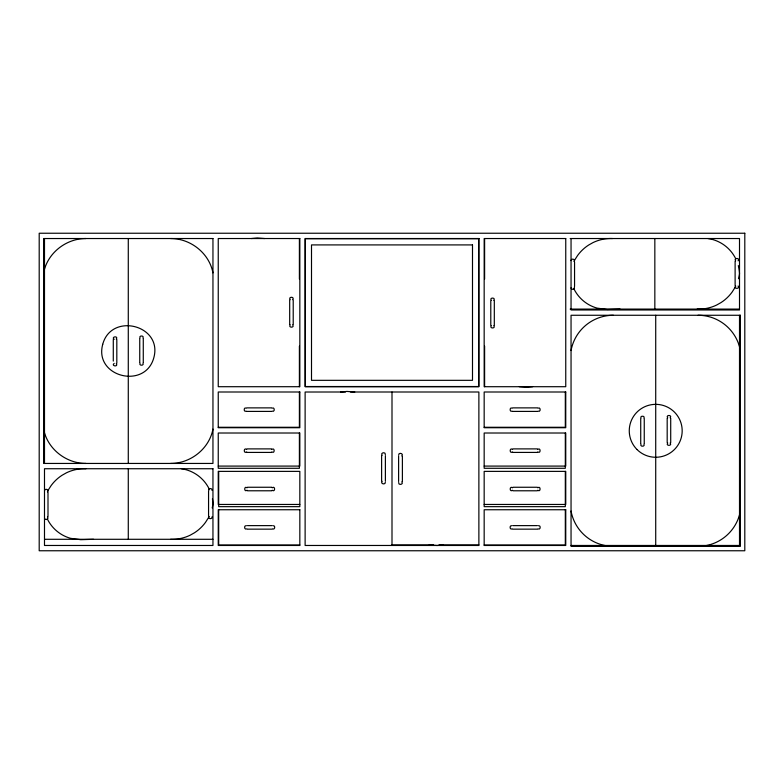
<?xml version="1.0" encoding="UTF-8"?>
<svg xmlns="http://www.w3.org/2000/svg" width="784" height="784" viewBox="0 0 784 784"><rect width="100%" height="100%" fill="white"/><g stroke="black" fill="none" stroke-linecap="round" stroke-linejoin="round"><path stroke-width="1.18" d="M212.033 490.372C212.65 487.619 207.407 488.187 208.799 490.735M571.026 260.582C571.115 258.112 575.623 259.053 574.319 261.337M385.326 454.612C385.944 451.388 379.76 452.78 382.171 455.318M398.674 482.542C398.056 485.766 404.23 484.375 401.829 481.846M43.61 272.871C47.324 253.144 66.042 238.463 85.946 238.532M212.954 429.103C209.24 448.83 190.522 463.511 170.618 463.442M44.531 490.392C45.256 488.02 49.451 489.931 47.481 491.852M208.799 516.489C207.407 519.037 212.65 519.606 212.033 516.852M644.017 418.333C645.487 415.461 639.489 415.461 640.959 418.333M640.959 444.087C639.489 446.958 645.487 446.958 644.017 444.087M143.041 338.061C144.491 335.258 138.533 335.258 139.983 338.061M139.983 363.129C138.533 365.932 144.491 365.932 143.041 363.129M292.697 299.655C295.205 296.47 287.699 296.47 290.207 299.655M290.207 324.782C287.699 327.967 295.205 327.967 292.697 324.782M493.793 300.458C496.301 297.273 488.795 297.273 491.303 300.458M491.303 325.585C488.795 328.77 496.301 328.77 493.793 325.585M738.126 260.847C740.635 257.662 733.128 257.662 735.637 260.847M735.637 285.974C733.128 289.159 740.635 289.159 738.126 285.974M670.193 417.843C672.701 414.658 665.195 414.658 667.703 417.843M667.703 442.97C665.195 446.155 672.701 446.155 670.193 442.97M116.297 339.149C118.815 335.591 110.652 336.581 114.17 339.384M382.161 481.347C379.76 483.875 385.944 485.267 385.326 482.042M401.839 455.916C404.23 453.387 398.056 452.005 398.674 455.22M246.656 451.898C243.471 454.406 243.471 446.9 246.656 449.408M271.783 449.408C274.968 446.9 274.968 454.406 271.783 451.898M247.097 490.265C243.912 492.773 243.912 485.267 247.097 487.775M272.224 487.775C275.409 485.267 275.409 492.773 272.224 490.265M512.579 451.898C509.394 454.406 509.394 446.9 512.579 449.408M537.706 449.408C540.891 446.9 540.891 454.406 537.706 451.898M512.579 490.265C509.394 492.773 509.394 485.267 512.579 487.775M537.706 487.775C540.891 485.267 540.891 492.773 537.706 490.265M114.17 363.374C110.652 366.167 118.815 367.167 116.297 363.609M246.343 411.169C243.471 412.639 243.471 406.641 246.343 408.111M272.097 408.111C274.968 406.641 274.968 412.639 272.097 411.169M246.784 528.916C244.236 530.307 243.667 525.064 246.421 525.682M512.266 411.169C509.394 412.639 509.394 406.641 512.266 408.111M538.02 408.111C540.891 406.641 540.891 412.639 538.02 411.169M512.266 528.916C509.718 530.307 509.149 525.064 511.903 525.682M272.901 525.682C275.654 525.064 275.086 530.307 272.538 528.916M538.383 525.682C541.136 525.064 540.568 530.307 538.02 528.916M251.38 238.532L257.309 237.964L264.629 238.532M532.62 386.708L526.691 387.276L519.371 386.708M340.589 392.02L346.94 391.432L354.78 392.02M443.411 544.909L437.06 545.497L429.22 544.909M620.085 309.092L607.335 309.494L597.094 308.122A36.917 36.917 0 0 1 573.898 288.796M93.531 539.294L80.781 539.696L70.54 538.324A36.917 36.917 0 0 1 47.344 518.998M570.164 238.532L739.508 238.532L739.508 309.974L571.046 309.974L571.046 238.532M570.164 309.092L739.508 309.092M345.499 392L305.123 392.02L305.123 545.468L478.877 545.468L478.877 392L350.399 392M246.999 407.876L271.44 407.876M512.922 407.876L537.363 407.876M246.999 411.404L271.44 411.404M512.922 411.404L537.363 411.404M218.246 427.28L299.39 427.28L299.39 392M484.169 427.28L565.313 427.28L565.313 392M246.999 448.889L271.44 448.889M512.922 448.889L537.363 448.889M246.999 452.417L271.44 452.417M512.922 452.417L537.363 452.417M218.246 466.088L299.831 466.088L299.831 433.013L218.246 433.013L218.246 468.293L299.39 468.293L299.39 433.013M484.169 466.088L565.754 466.088L565.754 433.013L484.169 433.013L484.169 468.293L565.313 468.293L565.313 433.013M247.44 487.256L271.881 487.256M512.922 487.256L537.363 487.256M247.44 490.784L271.881 490.784M512.922 490.784L537.363 490.784M299.831 504.455L218.246 504.455L218.246 471.38L299.831 471.38L299.831 506.66L218.687 506.66L218.687 471.38M484.169 504.455L565.754 504.455L565.754 471.38L484.169 471.38L484.169 506.66L565.313 506.66L565.313 471.38M247.44 525.623L271.881 525.623M512.922 525.623L537.363 525.623M247.44 529.151L271.881 529.151M512.922 529.151L537.363 529.151M44.825 539.294L212.954 539.294M392 544.909L433.023 544.909M439.06 544.909L478.877 544.909M299.831 545.027L218.687 545.027L218.687 509.747M484.169 545.027L565.313 545.027L565.313 509.747M571.046 545.468L739.508 545.468L739.508 315.266M429.769 544.557L433.17 544.772M170.618 238.532C190.522 238.463 209.24 253.144 212.954 272.871M85.946 463.442C66.042 463.511 47.324 448.83 43.61 429.103M707.883 238.532L712.578 239.502A36.917 36.917 0 0 1 735.774 258.828M181.329 468.734L186.024 469.704A36.917 36.917 0 0 1 209.22 489.03M47.481 516.979C49.451 518.89 45.256 520.801 44.531 518.44M574.319 287.091C575.623 289.365 571.115 290.315 571.026 287.846M735.118 261.19L735.118 285.631M670.712 418.186L670.712 442.627M667.184 418.186L667.184 442.627M655.718 315.266L655.718 546.35M654.836 238.532L654.836 309.092M644.252 418.989L644.252 443.43M640.724 418.989L640.724 443.43M574.554 261.993L574.554 286.434M494.312 300.801L494.312 325.242M490.784 300.801L490.784 325.242M484.61 238.532L484.61 279.104M484.61 346.136L484.61 386.708M402.388 456.278L402.388 481.494M398.615 456.278L398.615 481.494M392 392.02L392 545.468M385.385 455.671L385.385 480.984M381.612 455.671L381.612 480.984M299.39 238.532L299.39 279.104M299.39 346.136L299.39 386.708M293.216 299.998L293.216 324.439M289.688 299.998L289.688 324.439M208.564 491.392L208.564 515.833M143.276 338.698L143.276 362.492M139.748 338.698L139.748 362.492M128.282 238.532L128.282 463.442M128.282 468.734L128.282 539.294M116.816 339.482L116.816 363.276M113.288 339.482L113.288 361.091M48 492.195L48 516.636M44.492 238.532L44.492 463.442M212.19 507.963A41.16 41.16 0 0 0 212.954 504.014A36.917 36.917 0 0 0 212.415 498.859M209.083 516.45A41.16 41.16 0 0 1 208.152 518.234L205.428 522.467A41.16 41.16 0 0 1 194.51 532.757L190.12 535.227A41.16 41.16 0 0 1 170.618 539.294M47.481 491.578A41.16 41.16 0 0 1 48.412 489.794L51.136 485.561A41.16 41.16 0 0 1 62.054 475.271L66.444 472.801A41.16 41.16 0 0 1 85.946 468.734M738.489 278.732A41.16 41.16 0 0 0 739.508 273.812A36.917 36.917 0 0 0 738.303 265.619M735.637 286.248A41.16 41.16 0 0 1 734.706 288.032L731.982 292.265A41.16 41.16 0 0 1 721.064 302.555L716.674 305.025A41.16 41.16 0 0 1 697.172 309.092M574.035 261.376A41.16 41.16 0 0 1 574.966 259.592L577.69 255.359A41.16 41.16 0 0 1 588.608 245.069L592.998 242.599A41.16 41.16 0 0 1 612.5 238.532M613.382 546.35A43.042 43.042 0 0 1 571.046 511.07M571.046 350.546A43.042 43.042 0 0 1 613.382 315.266M698.054 315.266A43.042 43.042 0 0 1 740.39 350.546M740.39 511.07A43.042 43.042 0 0 1 698.054 546.35M102.724 344.323C93.796 376.937 145.265 389.834 153.84 357.651C162.768 325.037 111.299 312.14 102.724 344.323M744.8 233.24L39.2 233.24L39.2 550.76L744.8 550.76L744.8 233.24M212.954 238.532L43.61 238.532L43.61 463.442L212.954 463.442L212.954 238.532M299.831 238.532L218.246 238.532L218.246 386.708L299.831 386.708L299.831 238.532M478.877 238.532L305.123 238.532L305.123 386.708L478.877 386.708L478.877 238.532M565.754 238.532L484.169 238.532L484.169 386.708L565.754 386.708L565.754 238.532M478.701 238.708L305.299 238.708L305.299 386.532L478.701 386.532L478.701 238.708M472.497 244.912L311.503 244.912L311.503 380.328L472.497 380.328L472.497 244.912M740.39 315.266L571.046 315.266L571.046 546.35L740.39 546.35L740.39 315.266M299.831 392L218.246 392L218.246 427.721L299.831 427.721L299.831 392M565.754 392L484.169 392L484.169 427.721L565.754 427.721L565.754 392M212.954 468.734L44.492 468.734L44.492 545.468L212.954 545.468L212.954 468.734M299.831 509.747L218.246 509.747L218.246 545.468L299.831 545.468L299.831 509.747M565.754 509.747L484.169 509.747L484.169 545.468L565.754 545.468L565.754 509.747M637.01 449.516A26.46 26.46 0 0 0 681.276 437.658A26.46 26.46 0 0 0 648.868 405.25A26.46 26.46 0 0 0 637.01 449.516"/></g></svg>
